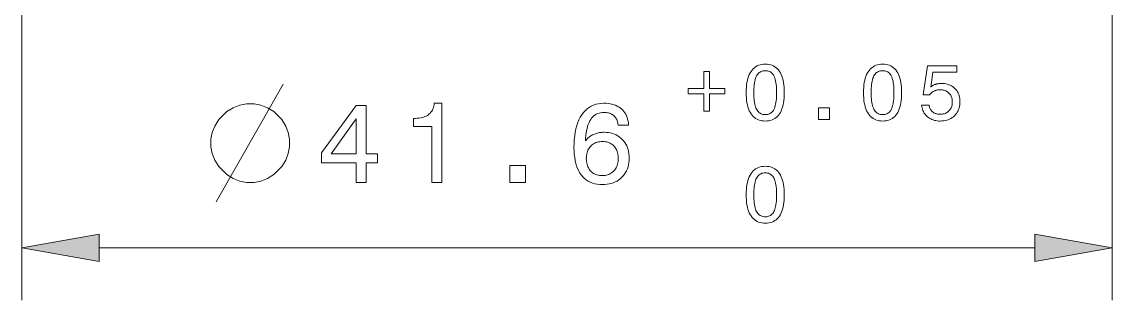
# Model space of a CAD drawing. Extents: x 0 to 297, y 0 to 420.
# Drawn here: x 124.8 to 166.4, y 135.91 to 146.54 of the extents above; entities that cross this region are included whole.
import ezdxf

# ---------------------------------------------------------------- set-up
doc = ezdxf.new("R2010")
doc.units = 0

msp = doc.modelspace()

# ---------------------------------------------------------------- linework, layer by layer
at = {"color": 7, "lineweight": 13, "ltscale": 0.30615}
for p, q in [((124.8, 148.158), (124.8, 135.912)), ((166.4, 148.158), (166.4, 135.912))]:
    msp.add_line(p, q, dxfattribs=at)
at = {"color": 7, "lineweight": 13}
msp.add_line((127.755, 137.912), (163.446, 137.912), dxfattribs=at)
for points in [[(152.436, 143.836), (152.438, 143.94), (152.443, 144.039), (152.453, 144.133), (152.466, 144.222), (152.482, 144.305), (152.503, 144.384), (152.527, 144.457), (152.555, 144.526), (152.586, 144.589), (152.622, 144.647), (152.661, 144.7), (152.703, 144.747), (152.749, 144.789), (152.798, 144.825), (152.85, 144.856), (152.906, 144.881), (152.965, 144.9), (153.028, 144.914), (153.094, 144.923), (153.163, 144.925), (153.233, 144.923), (153.3, 144.914), (153.363, 144.9), (153.422, 144.881), (153.478, 144.856), (153.531, 144.826), (153.58, 144.79), (153.625, 144.749), (153.667, 144.702), (153.706, 144.649), (153.741, 144.592), (153.772, 144.528), (153.799, 144.46), (153.823, 144.387), (153.844, 144.308), (153.86, 144.224), (153.873, 144.135), (153.882, 144.041), (153.888, 143.941), (153.889, 143.836), (153.888, 143.732), (153.882, 143.632), (153.873, 143.538), (153.86, 143.449), (153.844, 143.366), (153.823, 143.287), (153.799, 143.214), (153.772, 143.146), (153.741, 143.083), (153.706, 143.026), (153.667, 142.974), (153.625, 142.927), (153.58, 142.886), (153.531, 142.85), (153.478, 142.82), (153.422, 142.795), (153.363, 142.776), (153.3, 142.762), (153.233, 142.754), (153.163, 142.751), (153.094, 142.754), (153.028, 142.763), (152.965, 142.776), (152.906, 142.796), (152.85, 142.82), (152.798, 142.851), (152.749, 142.887), (152.703, 142.928), (152.661, 142.975), (152.622, 143.027), (152.586, 143.085), (152.555, 143.148), (152.527, 143.216), (152.503, 143.289), (152.482, 143.368), (152.466, 143.451), (152.453, 143.54), (152.443, 143.633), (152.438, 143.732)], [(156.913, 143.836), (156.915, 143.94), (156.921, 144.039), (156.93, 144.133), (156.943, 144.222), (156.96, 144.305), (156.98, 144.384), (157.004, 144.457), (157.032, 144.526), (157.064, 144.589), (157.099, 144.647), (157.138, 144.7), (157.18, 144.747), (157.226, 144.789), (157.275, 144.825), (157.328, 144.856), (157.383, 144.881), (157.443, 144.9), (157.505, 144.914), (157.571, 144.923), (157.641, 144.925), (157.711, 144.923), (157.777, 144.914), (157.84, 144.9), (157.9, 144.881), (157.956, 144.856), (158.008, 144.826), (158.057, 144.79), (158.103, 144.749), (158.145, 144.702), (158.183, 144.649), (158.218, 144.592), (158.249, 144.528), (158.277, 144.46), (158.301, 144.387), (158.321, 144.308), (158.338, 144.224), (158.35, 144.135), (158.36, 144.041), (158.365, 143.941), (158.367, 143.836), (158.365, 143.732), (158.36, 143.632), (158.35, 143.538), (158.338, 143.449), (158.321, 143.366), (158.301, 143.287), (158.277, 143.214), (158.249, 143.146), (158.218, 143.083), (158.183, 143.026), (158.145, 142.974), (158.103, 142.927), (158.057, 142.886), (158.008, 142.85), (157.956, 142.82), (157.9, 142.795), (157.84, 142.776), (157.777, 142.762), (157.711, 142.754), (157.641, 142.751), (157.571, 142.754), (157.505, 142.763), (157.443, 142.776), (157.383, 142.796), (157.328, 142.82), (157.275, 142.851), (157.226, 142.887), (157.18, 142.928), (157.138, 142.975), (157.099, 143.027), (157.064, 143.085), (157.032, 143.148), (157.004, 143.216), (156.98, 143.289), (156.96, 143.368), (156.943, 143.451), (156.93, 143.54), (156.921, 143.633), (156.915, 143.732)], [(159.131, 143.359), (159.412, 143.359), (159.418, 143.327), (159.425, 143.297), (159.435, 143.268), (159.446, 143.24), (159.458, 143.214), (159.473, 143.189), (159.489, 143.165), (159.507, 143.143), (159.527, 143.123), (159.548, 143.103), (159.571, 143.086), (159.595, 143.07), (159.621, 143.056), (159.647, 143.044), (159.675, 143.034), (159.704, 143.026), (159.734, 143.02), (159.766, 143.015), (159.798, 143.012), (159.832, 143.011), (159.874, 143.013), (159.913, 143.016), (159.952, 143.023), (159.988, 143.032), (160.023, 143.043), (160.056, 143.057), (160.087, 143.074), (160.117, 143.093), (160.145, 143.115), (160.172, 143.14), (160.196, 143.166), (160.218, 143.194), (160.237, 143.224), (160.254, 143.255), (160.268, 143.288), (160.28, 143.323), (160.289, 143.359), (160.295, 143.397), (160.299, 143.436), (160.3, 143.478), (160.299, 143.519), (160.295, 143.56), (160.289, 143.598), (160.28, 143.635), (160.268, 143.67), (160.254, 143.703), (160.238, 143.734), (160.219, 143.764), (160.197, 143.792), (160.173, 143.818), (160.147, 143.843), (160.119, 143.864), (160.089, 143.883), (160.058, 143.9), (160.025, 143.914), (159.99, 143.925), (159.953, 143.934), (159.914, 143.94), (159.874, 143.944), (159.832, 143.945), (159.808, 143.945), (159.784, 143.943), (159.761, 143.941), (159.738, 143.938), (159.715, 143.933), (159.693, 143.928), (159.671, 143.922), (159.65, 143.914), (159.629, 143.906), (159.609, 143.897), (159.589, 143.886), (159.569, 143.875), (159.55, 143.863), (159.532, 143.85), (159.514, 143.836), (159.497, 143.821), (159.48, 143.805), (159.464, 143.789), (159.448, 143.771), (159.432, 143.752), (159.192, 143.752), (159.357, 144.865), (160.479, 144.865), (160.479, 144.617), (159.559, 144.617), (159.475, 144.052), (159.491, 144.065), (159.506, 144.077), (159.523, 144.089), (159.54, 144.1), (159.557, 144.11), (159.575, 144.12), (159.594, 144.129), (159.613, 144.138), (159.633, 144.145), (159.653, 144.153), (159.674, 144.159), (159.695, 144.165), (159.716, 144.17), (159.738, 144.175), (159.76, 144.179), (159.783, 144.182), (159.806, 144.184), (159.829, 144.186), (159.853, 144.187), (159.877, 144.187), (159.94, 144.185), (160.001, 144.18), (160.059, 144.17), (160.115, 144.157), (160.168, 144.139), (160.219, 144.118), (160.267, 144.093), (160.313, 144.065), (160.356, 144.032), (160.397, 143.996), (160.434, 143.956), (160.468, 143.914), (160.497, 143.87), (160.523, 143.823), (160.545, 143.774), (160.562, 143.722), (160.576, 143.668), (160.586, 143.612), (160.592, 143.553), (160.594, 143.492), (160.592, 143.427), (160.585, 143.365), (160.575, 143.305), (160.56, 143.248), (160.542, 143.193), (160.519, 143.141), (160.492, 143.091), (160.46, 143.044), (160.425, 142.999), (160.385, 142.957), (160.342, 142.918), (160.296, 142.883), (160.248, 142.852), (160.198, 142.825), (160.145, 142.803), (160.089, 142.784), (160.031, 142.77), (159.97, 142.76), (159.907, 142.754), (159.841, 142.751), (159.783, 142.753), (159.727, 142.758), (159.672, 142.767), (159.62, 142.778), (159.57, 142.793), (159.522, 142.812), (159.475, 142.834), (159.431, 142.859), (159.389, 142.887), (159.349, 142.919), (159.312, 142.954), (159.278, 142.99), (159.247, 143.029), (159.22, 143.07), (159.197, 143.113), (159.177, 143.158), (159.16, 143.205), (159.147, 143.255), (159.138, 143.306)], [(150.82, 144.649), (151.031, 144.649), (151.031, 143.994), (151.627, 143.994), (151.627, 143.785), (151.031, 143.785), (151.031, 143.129), (150.82, 143.129), (150.82, 143.785), (150.221, 143.785), (150.221, 143.994), (150.82, 143.994)], [(152.725, 143.836), (152.726, 143.752), (152.729, 143.672), (152.735, 143.597), (152.742, 143.526), (152.752, 143.46), (152.763, 143.399), (152.777, 143.343), (152.793, 143.291), (152.811, 143.243), (152.831, 143.201), (152.854, 143.163), (152.879, 143.128), (152.906, 143.098), (152.936, 143.072), (152.968, 143.05), (153.002, 143.032), (153.039, 143.018), (153.078, 143.007), (153.119, 143.001), (153.163, 142.999), (153.208, 143.001), (153.249, 143.007), (153.289, 143.017), (153.326, 143.031), (153.36, 143.049), (153.392, 143.071), (153.421, 143.097), (153.448, 143.127), (153.473, 143.161), (153.495, 143.199), (153.514, 143.241), (153.532, 143.288), (153.548, 143.34), (153.561, 143.396), (153.573, 143.458), (153.582, 143.524), (153.589, 143.595), (153.595, 143.67), (153.598, 143.751), (153.599, 143.836), (153.598, 143.922), (153.595, 144.002), (153.589, 144.078), (153.582, 144.15), (153.573, 144.216), (153.561, 144.277), (153.548, 144.334), (153.532, 144.386), (153.514, 144.433), (153.495, 144.475), (153.473, 144.513), (153.448, 144.547), (153.421, 144.577), (153.392, 144.603), (153.36, 144.625), (153.326, 144.643), (153.289, 144.656), (153.249, 144.666), (153.208, 144.672), (153.163, 144.674), (153.119, 144.672), (153.078, 144.666), (153.039, 144.656), (153.002, 144.642), (152.968, 144.624), (152.936, 144.602), (152.906, 144.576), (152.879, 144.545), (152.854, 144.511), (152.831, 144.473), (152.811, 144.43), (152.793, 144.383), (152.777, 144.331), (152.763, 144.274), (152.752, 144.213), (152.742, 144.147), (152.735, 144.076), (152.729, 144.001), (152.726, 143.921)], [(157.203, 143.836), (157.204, 143.752), (157.207, 143.672), (157.212, 143.597), (157.22, 143.526), (157.229, 143.46), (157.241, 143.399), (157.255, 143.343), (157.271, 143.291), (157.289, 143.243), (157.309, 143.201), (157.331, 143.163), (157.356, 143.128), (157.383, 143.098), (157.413, 143.072), (157.445, 143.05), (157.479, 143.032), (157.516, 143.018), (157.555, 143.007), (157.597, 143.001), (157.641, 142.999), (157.685, 143.001), (157.727, 143.007), (157.766, 143.017), (157.803, 143.031), (157.837, 143.049), (157.869, 143.071), (157.899, 143.097), (157.926, 143.127), (157.95, 143.161), (157.972, 143.199), (157.992, 143.241), (158.01, 143.288), (158.025, 143.34), (158.039, 143.396), (158.05, 143.458), (158.06, 143.524), (158.067, 143.595), (158.072, 143.67), (158.075, 143.751), (158.076, 143.836), (158.075, 143.922), (158.072, 144.002), (158.067, 144.078), (158.06, 144.15), (158.05, 144.216), (158.039, 144.277), (158.025, 144.334), (158.01, 144.386), (157.992, 144.433), (157.972, 144.475), (157.95, 144.513), (157.926, 144.547), (157.899, 144.577), (157.869, 144.603), (157.837, 144.625), (157.803, 144.643), (157.766, 144.656), (157.727, 144.666), (157.685, 144.672), (157.641, 144.674), (157.597, 144.672), (157.555, 144.666), (157.516, 144.656), (157.479, 144.642), (157.445, 144.624), (157.413, 144.602), (157.383, 144.576), (157.356, 144.545), (157.331, 144.511), (157.309, 144.473), (157.289, 144.43), (157.271, 144.383), (157.255, 144.331), (157.241, 144.274), (157.229, 144.213), (157.22, 144.147), (157.212, 144.076), (157.207, 144.001), (157.204, 143.921)], [(133.668, 143.412), (133.368, 143.412), (133.118, 143.362), (132.868, 143.262), (132.618, 143.112), (132.318, 142.812), (132.168, 142.562), (132.068, 142.312), (132.018, 142.062), (132.018, 141.762), (132.068, 141.512), (132.168, 141.262), (132.318, 141.012), (132.618, 140.712), (132.868, 140.562), (133.118, 140.462), (133.368, 140.412), (133.668, 140.412), (133.918, 140.462), (134.168, 140.562), (134.418, 140.712), (134.718, 141.012), (134.868, 141.262), (134.968, 141.512), (135.018, 141.762), (135.018, 142.062), (134.968, 142.312), (134.868, 142.562), (134.718, 142.812), (134.418, 143.112), (134.168, 143.262), (133.918, 143.362)], [(137.555, 140.412), (137.555, 141.154), (136.237, 141.154), (136.237, 141.534), (137.551, 143.345), (137.943, 143.345), (137.943, 141.5), (138.371, 141.5), (138.371, 141.154), (137.943, 141.154), (137.943, 140.412)], [(140.439, 140.412), (140.439, 142.546), (139.739, 142.546), (139.739, 142.851), (139.814, 142.854), (139.885, 142.859), (139.953, 142.867), (140.016, 142.877), (140.075, 142.89), (140.131, 142.905), (140.182, 142.924), (140.229, 142.944), (140.273, 142.968), (140.312, 142.994), (140.348, 143.022), (140.381, 143.055), (140.411, 143.09), (140.438, 143.129), (140.463, 143.171), (140.484, 143.216), (140.502, 143.265), (140.517, 143.317), (140.529, 143.372), (140.538, 143.431), (140.831, 143.431), (140.831, 140.412)], [(147.948, 142.6), (147.552, 142.6), (147.546, 142.646), (147.538, 142.69), (147.528, 142.731), (147.515, 142.77), (147.5, 142.807), (147.482, 142.841), (147.463, 142.874), (147.441, 142.904), (147.416, 142.932), (147.39, 142.958), (147.361, 142.981), (147.33, 143.002), (147.297, 143.021), (147.262, 143.037), (147.225, 143.05), (147.185, 143.061), (147.144, 143.07), (147.101, 143.076), (147.056, 143.08), (147.008, 143.081), (146.944, 143.078), (146.883, 143.07), (146.825, 143.057), (146.77, 143.038), (146.718, 143.014), (146.669, 142.984), (146.623, 142.949), (146.58, 142.908), (146.541, 142.862), (146.504, 142.811), (146.471, 142.754), (146.44, 142.692), (146.412, 142.624), (146.387, 142.551), (146.366, 142.472), (146.347, 142.387), (146.33, 142.297), (146.317, 142.201), (146.307, 142.1), (146.3, 141.993), (146.326, 142.025), (146.353, 142.055), (146.381, 142.084), (146.41, 142.111), (146.44, 142.136), (146.472, 142.16), (146.504, 142.182), (146.538, 142.203), (146.573, 142.222), (146.609, 142.24), (146.645, 142.256), (146.683, 142.27), (146.722, 142.283), (146.761, 142.294), (146.802, 142.303), (146.843, 142.311), (146.885, 142.317), (146.928, 142.321), (146.972, 142.323), (147.016, 142.324), (147.1, 142.321), (147.18, 142.313), (147.258, 142.3), (147.332, 142.28), (147.402, 142.256), (147.47, 142.226), (147.534, 142.19), (147.595, 142.149), (147.653, 142.103), (147.708, 142.051), (147.758, 141.995), (147.804, 141.935), (147.843, 141.872), (147.878, 141.805), (147.907, 141.735), (147.931, 141.661), (147.95, 141.584), (147.963, 141.503), (147.971, 141.419), (147.974, 141.331), (147.971, 141.243), (147.962, 141.159), (147.948, 141.078), (147.929, 141), (147.903, 140.926), (147.872, 140.855), (147.836, 140.788), (147.793, 140.723), (147.746, 140.662), (147.692, 140.605), (147.634, 140.552), (147.573, 140.504), (147.508, 140.462), (147.439, 140.426), (147.367, 140.395), (147.292, 140.37), (147.213, 140.351), (147.131, 140.337), (147.045, 140.328), (146.955, 140.326), (146.852, 140.329), (146.754, 140.34), (146.661, 140.358), (146.573, 140.384), (146.49, 140.417), (146.412, 140.457), (146.338, 140.504), (146.27, 140.559), (146.206, 140.621), (146.148, 140.69), (146.095, 140.766), (146.047, 140.849), (146.005, 140.938), (145.968, 141.034), (145.938, 141.136), (145.912, 141.244), (145.893, 141.359), (145.879, 141.48), (145.87, 141.608), (145.867, 141.742), (145.87, 141.9), (145.879, 142.05), (145.894, 142.193), (145.915, 142.328), (145.942, 142.457), (145.975, 142.578), (146.014, 142.692), (146.058, 142.798), (146.109, 142.897), (146.166, 142.989), (146.228, 143.073), (146.295, 143.148), (146.366, 143.215), (146.443, 143.272), (146.524, 143.321), (146.61, 143.36), (146.701, 143.391), (146.796, 143.413), (146.897, 143.427), (147.002, 143.431), (147.086, 143.429), (147.166, 143.422), (147.242, 143.411), (147.315, 143.396), (147.385, 143.377), (147.45, 143.353), (147.513, 143.325), (147.571, 143.292), (147.626, 143.255), (147.677, 143.214), (147.725, 143.169), (147.768, 143.12), (147.806, 143.067), (147.84, 143.011), (147.869, 142.952), (147.894, 142.889), (147.914, 142.822), (147.93, 142.752), (147.941, 142.678)], [(155.194, 142.812), (155.194, 143.262), (155.612, 143.262), (155.612, 142.812)], [(136.6, 141.5), (137.555, 141.5), (137.555, 142.843)], [(147.556, 141.327), (147.555, 141.384), (147.55, 141.439), (147.542, 141.492), (147.53, 141.543), (147.516, 141.59), (147.498, 141.636), (147.477, 141.679), (147.452, 141.72), (147.425, 141.759), (147.394, 141.795), (147.36, 141.828), (147.325, 141.858), (147.287, 141.884), (147.248, 141.907), (147.206, 141.926), (147.163, 141.942), (147.117, 141.954), (147.069, 141.963), (147.02, 141.968), (146.968, 141.97), (146.91, 141.968), (146.855, 141.963), (146.802, 141.954), (146.752, 141.942), (146.705, 141.927), (146.66, 141.908), (146.617, 141.885), (146.577, 141.859), (146.54, 141.83), (146.505, 141.797), (146.473, 141.761), (146.445, 141.723), (146.42, 141.682), (146.398, 141.638), (146.38, 141.592), (146.364, 141.543), (146.353, 141.492), (146.344, 141.438), (146.339, 141.382), (146.338, 141.323), (146.339, 141.264), (146.344, 141.207), (146.353, 141.153), (146.364, 141.101), (146.379, 141.052), (146.397, 141.006), (146.419, 140.962), (146.444, 140.92), (146.472, 140.881), (146.503, 140.844), (146.537, 140.811), (146.574, 140.78), (146.613, 140.754), (146.654, 140.731), (146.698, 140.711), (146.744, 140.695), (146.792, 140.683), (146.843, 140.674), (146.896, 140.669), (146.951, 140.667), (147.004, 140.669), (147.055, 140.674), (147.104, 140.684), (147.151, 140.696), (147.195, 140.713), (147.238, 140.733), (147.279, 140.756), (147.317, 140.784), (147.354, 140.815), (147.389, 140.849), (147.42, 140.887), (147.449, 140.927), (147.474, 140.969), (147.496, 141.013), (147.514, 141.06), (147.529, 141.109), (147.541, 141.16), (147.549, 141.213), (147.555, 141.269)], [(143.416, 140.412), (143.416, 141.055), (144.012, 141.055), (144.012, 140.412)], [(152.436, 139.936), (152.438, 140.04), (152.443, 140.139), (152.453, 140.233), (152.466, 140.322), (152.482, 140.405), (152.503, 140.484), (152.527, 140.557), (152.555, 140.626), (152.586, 140.689), (152.622, 140.747), (152.661, 140.8), (152.703, 140.847), (152.749, 140.889), (152.798, 140.925), (152.85, 140.956), (152.906, 140.981), (152.965, 141), (153.028, 141.014), (153.094, 141.023), (153.163, 141.025), (153.233, 141.023), (153.3, 141.014), (153.363, 141), (153.422, 140.981), (153.478, 140.956), (153.531, 140.926), (153.58, 140.89), (153.625, 140.849), (153.667, 140.802), (153.706, 140.749), (153.741, 140.692), (153.772, 140.628), (153.799, 140.56), (153.823, 140.487), (153.844, 140.408), (153.86, 140.324), (153.873, 140.235), (153.882, 140.141), (153.888, 140.041), (153.889, 139.936), (153.888, 139.832), (153.882, 139.732), (153.873, 139.638), (153.86, 139.549), (153.844, 139.466), (153.823, 139.387), (153.799, 139.314), (153.772, 139.246), (153.741, 139.184), (153.706, 139.126), (153.667, 139.074), (153.625, 139.027), (153.58, 138.986), (153.531, 138.95), (153.478, 138.92), (153.422, 138.895), (153.363, 138.876), (153.3, 138.862), (153.233, 138.854), (153.163, 138.852), (153.094, 138.854), (153.028, 138.863), (152.965, 138.876), (152.906, 138.896), (152.85, 138.92), (152.798, 138.951), (152.749, 138.987), (152.703, 139.028), (152.661, 139.075), (152.622, 139.127), (152.586, 139.185), (152.555, 139.248), (152.527, 139.316), (152.503, 139.389), (152.482, 139.468), (152.466, 139.551), (152.453, 139.64), (152.443, 139.733), (152.438, 139.832)], [(152.725, 139.936), (152.726, 139.852), (152.729, 139.772), (152.735, 139.697), (152.742, 139.626), (152.752, 139.56), (152.763, 139.499), (152.777, 139.443), (152.793, 139.391), (152.811, 139.343), (152.831, 139.301), (152.854, 139.263), (152.879, 139.228), (152.906, 139.198), (152.936, 139.172), (152.968, 139.15), (153.002, 139.132), (153.039, 139.118), (153.078, 139.107), (153.119, 139.101), (153.163, 139.099), (153.208, 139.101), (153.249, 139.107), (153.289, 139.117), (153.326, 139.131), (153.36, 139.149), (153.392, 139.171), (153.421, 139.197), (153.448, 139.227), (153.473, 139.261), (153.495, 139.299), (153.514, 139.341), (153.532, 139.388), (153.548, 139.44), (153.561, 139.496), (153.573, 139.558), (153.582, 139.624), (153.589, 139.695), (153.595, 139.77), (153.598, 139.851), (153.599, 139.936), (153.598, 140.022), (153.595, 140.102), (153.589, 140.178), (153.582, 140.25), (153.573, 140.316), (153.561, 140.377), (153.548, 140.434), (153.532, 140.486), (153.514, 140.533), (153.495, 140.575), (153.473, 140.613), (153.448, 140.647), (153.421, 140.677), (153.392, 140.703), (153.36, 140.725), (153.326, 140.743), (153.289, 140.756), (153.249, 140.766), (153.208, 140.772), (153.163, 140.774), (153.119, 140.772), (153.078, 140.766), (153.039, 140.756), (153.002, 140.742), (152.968, 140.724), (152.936, 140.702), (152.906, 140.676), (152.879, 140.645), (152.854, 140.611), (152.831, 140.573), (152.811, 140.53), (152.793, 140.483), (152.777, 140.431), (152.763, 140.374), (152.752, 140.313), (152.742, 140.247), (152.735, 140.176), (152.729, 140.101), (152.726, 140.021)], [(127.755, 138.433), (124.8, 137.912), (127.755, 137.391)], [(163.446, 137.391), (166.4, 137.912), (163.446, 138.433)]]:
    msp.add_lwpolyline(points, close=True, dxfattribs=at)
msp.add_lwpolyline([(132.218, 139.662), (133.918, 142.662), (134.768, 144.162)], dxfattribs=at)
for points in [[(127.755, 138.433), (124.8, 137.912), (127.755, 138.433), (127.755, 137.391)], [(163.446, 137.391), (166.4, 137.912), (163.446, 137.391), (163.446, 138.433)]]:
    msp.add_solid(points, dxfattribs=at)

doc.saveas('drawing.dxf')
